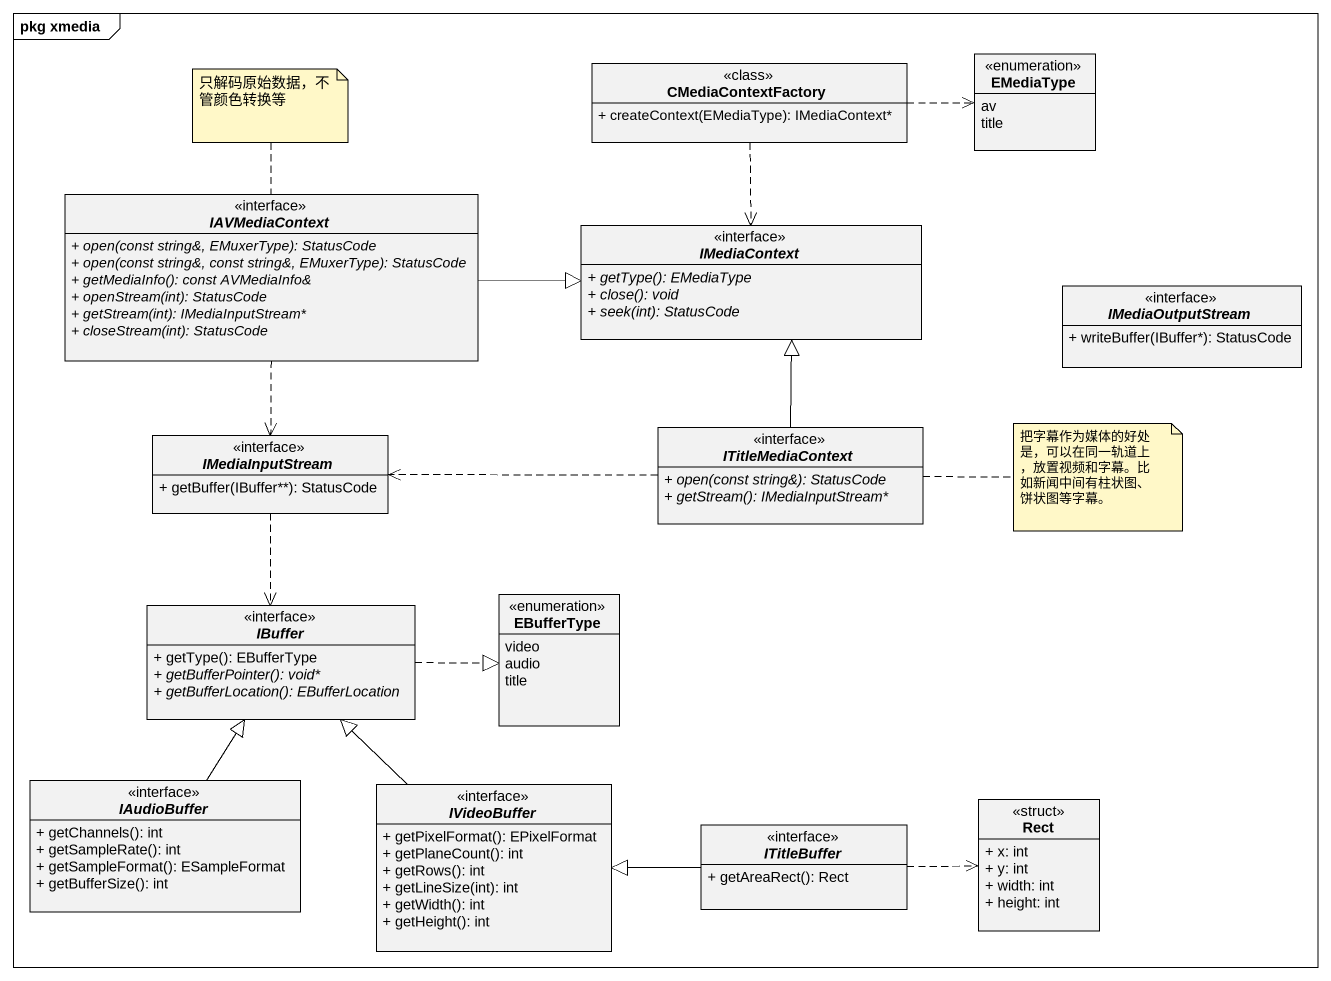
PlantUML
@startuml
mainframe pkg xmedia
hide circle
hide empty members
skinparam classAttributeIconSize 0
class CMediaContextFactory <<class>> {
  + createContext(EMediaType): IMediaContext*
}
enum EMediaType {
  av
  title
}
interface IAVMediaContext {
  {abstract} + open(const string&, EMuxerType): StatusCode
  {abstract} + open(const string&, const string&, EMuxerType): StatusCode
  {abstract} + getMediaInfo(): const AVMediaInfo&
  {abstract} + openStream(int): StatusCode
  {abstract} + getStream(int): IMediaInputStream*
  {abstract} + closeStream(int): StatusCode
}
interface IMediaContext {
  {abstract} + getType(): EMediaType
  {abstract} + close(): void
  {abstract} + seek(int): StatusCode
}
interface IMediaOutputStream {
  + writeBuffer(IBuffer*): StatusCode
}
interface IMediaInputStream {
  + getBuffer(IBuffer**): StatusCode
}
interface ITitleMediaContext {
  {abstract} + open(const string&): StatusCode
  {abstract} + getStream(): IMediaInputStream*
}
interface IBuffer {
  + getType(): EBufferType
  {abstract} + getBufferPointer(): void*
  {abstract} + getBufferLocation(): EBufferLocation
}
enum EBufferType {
  video
  audio
  title
}
interface IAudioBuffer {
  + getChannels(): int
  + getSampleRate(): int
  + getSampleFormat(): ESampleFormat
  + getBufferSize(): int
}
interface IVideoBuffer {
  + getPixelFormat(): EPixelFormat
  + getPlaneCount(): int
  + getRows(): int
  + getLineSize(int): int
  + getWidth(): int
  + getHeight(): int
}
class Rect <<struct>> {
  + x: int
  + y: int
  + width: int
  + height: int
}
interface ITitleBuffer {
  + getAreaRect(): Rect
}
CMediaContextFactory .right.> EMediaType
CMediaContextFactory ..> IMediaContext
IAVMediaContext -right-|> IMediaContext
IAVMediaContext ..> IMediaInputStream
IMediaInputStream ..> IBuffer
ITitleMediaContext -up-|> IMediaContext
ITitleMediaContext .left.> IMediaInputStream
IBuffer .right.|> EBufferType
IAudioBuffer -up-|> IBuffer
IVideoBuffer -up-|> IBuffer
ITitleBuffer -left-|> IVideoBuffer
ITitleBuffer .right.> Rect
note top of IAVMediaContext : 只解码原始数据，不管颜色转换等
note right of ITitleMediaContext : 把字幕作为媒体的好处是，可以在同一轨道上，放置视频和字幕。比如新闻中间有柱状图、饼状图等字幕。
@enduml
